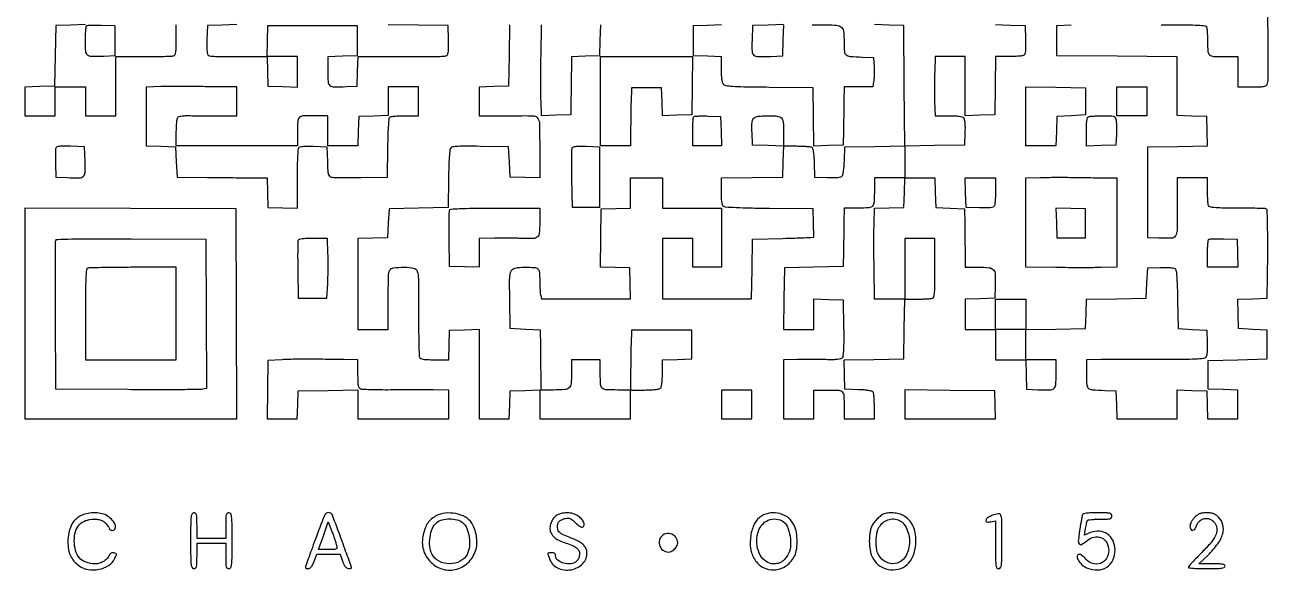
# Model space of a CAD drawing. Extents: x 156 to 936, y 95 to 969.
# Drawn here: x 156 to 936, y 95 to 437 of the extents above; entities that cross this region are included whole.
import ezdxf

# ---------------------------------------------------------------- set-up
doc = ezdxf.new("R2010")
doc.units = 0

msp = doc.modelspace()

# ---------------------------------------------------------------- linework, layer by layer
for points in [[(868.893011, 437, -0.001482), (884.897163, 436.952559, -0.01238), (892.135087, 436.730382, -0.020733), (896.2442, 436.33094, -0.273), (897.393011, 435.418213, -0.068141), (897.630995, 434.403342, -0.007433), (897.821697, 432.006528, -0.00899), (897.955608, 429.132076, -0.007144), (898, 426.025201, 0.018983), (898.224011, 420.126878, 0.20568), (899.30349, 418.061585, 0.161531), (901.679234, 417.158728, 0.01072), (909.081787, 417), (917, 417), (917, 407.5), (917, 398), (925.893011, 398, 0.00673), (930.571713, 398.062976, 0.034532), (933.154102, 398.311531, 0.06988), (934.653872, 398.782907, 0.192406), (935.393011, 399.581787, 0.091868), (936.015149, 402.939917, 0.00091), (935.969625, 427.492835, 0.000625), (935.846504, 452.495663, 0.140869)], [(193.952756, 437.074426), (184.726378, 436.787213), (175.5, 436.5), (175, 417.5), (174.5, 398.5), (165.25, 398.212474), (156, 397.924948), (156, 388.962474), (156, 380), (165.5, 380), (175, 380), (175, 389), (175, 398), (184.5, 398), (194, 398), (194, 389), (194, 380), (203.5, 380), (213, 380), (213, 398.5), (213, 417), (230.418213, 417, 0.003244), (237.207024, 417.044049, 0.00474), (243.184475, 417.178303, 0.002396), (248.244542, 417.364228, 0.081401), (249.418213, 417.606989, 0.196891), (250.222504, 418.364137, 0.067576), (250.691745, 419.926179, 0.033028), (250.938279, 422.632466, 0.006203), (251, 427.606989), (251, 437)], [(289.074046, 437.076031), (279.787023, 436.788016), (270.5, 436.5), (270.208654, 427.58457, 0.007957), (270.137437, 423.334218, 0.025673), (270.280025, 420.512687, 0.036716), (270.609942, 418.649184, 0.184206), (271.208654, 417.79792, 0.12225), (272.128592, 417.461883, 0.009454), (274.764417, 417.229267, 0.012489), (277.958602, 417.088187, 0.009201), (281.5, 417.085494, -0.002431), (285.577226, 417.137603, -0.001462), (290.415539, 417.161763, -0.001464), (295.226546, 417.157631, -0.002558), (299.212474, 417.122144), (307.924948, 417), (308.212474, 407.75), (308.5, 398.5), (317.75, 398.212474), (327, 397.924948), (327, 407.462474), (327, 417), (317.463788, 417), (307.927576, 417), (308.213788, 426.75), (308.5, 436.5), (336.5, 436.5), (364.5, 436.5), (364.5, 427), (364.5, 417.5), (355.25, 417.212474), (346, 416.924948), (346, 407.981526, 0.016964), (346.228106, 401.260327, 0.202443), (347.374694, 398.988149, 0.176255), (349.883746, 398.057899, 0.012303), (357.520917, 398.199088), (364.5, 398.5), (364.787526, 407.75), (365.075052, 417), (383.787526, 417.096907, -0.000798), (391.575098, 417.124814, -0.000757), (399.500086, 417.128575, -0.000751), (406.509826, 417.110769, -0.002671), (411, 417.068633, 0.009602), (414.349787, 417.083631, 0.01288), (417.382458, 417.233685, 0.010033), (419.883515, 417.472662, 0.118987), (420.791346, 417.806296, 0.185234), (421.390308, 418.653438, 0.036818), (421.720182, 420.513556, 0.025708), (421.862701, 423.332796, 0.007943), (421.791346, 427.58457), (421.5, 436.5), (402.75, 436.772065), (384, 437.044131)], [(460.043186, 437), (459.771593, 417.75), (459.5, 398.5), (450.25, 398.212474), (441, 397.924948), (441, 388.962474), (441, 380), (450.75, 379.892928, 0.002324), (455.008558, 379.865958, 0.001688), (459.748571, 379.873969, 0.001704), (464.247625, 379.912094, 0.003733), (467.691942, 379.978743, -0.021929), (475.432063, 379.846858, -0.254571), (477.91309, 378.293316, -0.124734), (478.878074, 374.732157, -0.004109), (479, 359.895087), (479, 340.924948), (469.75, 341.212474), (460.5, 341.5), (460, 351), (459.5, 360.5), (441.891118, 360.7725, 0.00323), (432.885318, 360.853686, 0.01496), (427.682029, 360.711279, 0.020568), (424.399188, 360.387173, 0.186761), (423.16491, 359.698704, 0.149275), (422.6562, 358.483181, 0.006986), (422.269223, 353.996015, 0.009743), (421.95971, 348.11394, 0.004454), (421.773792, 340.426204), (421.5, 322.5), (403, 322), (384.5, 321.5), (384, 312.5), (383.5, 303.5), (374.25, 303.212474), (365, 302.924948), (365, 274.462474), (365, 246), (374.5, 246), (384, 246), (384, 264.883369, -0.003705), (384.108468, 279.519955, -0.113853), (384.975276, 283.038388, -0.254948), (387.269577, 284.618987, -0.025401), (394.168213, 284.986345, -0.051236), (399.917683, 284.409624, -0.272192), (402.171747, 282.376682, -0.074436), (402.914813, 277.677481, -0.002057), (403, 256.974799, 0.002113), (403.043915, 246.584885, 0.00323), (403.178303, 237.574722, 0.001149), (403.362044, 229.814248, 0.085316), (403.606989, 228.581787, 0.192061), (404.344751, 227.783328, 0.070053), (405.839867, 227.311792, 0.03465), (408.412948, 227.063076, 0.006773), (413.069463, 227), (421.924948, 227), (422.212474, 236.25), (422.5, 245.5), (431.75, 245.787526), (441, 246.075052), (441, 218.037526), (441, 190), (450.461067, 190), (459.922134, 190), (460.211067, 198.75), (460.5, 207.5), (469.75, 207.787526), (479, 208.075052), (479, 199.037526), (479, 190), (507.5, 190), (536, 190), (536, 199), (536, 208), (544.8, 208, 0.010168), (548.57572, 208.076788, 0.019692), (551.584848, 208.318182, 0.020534), (553.838945, 208.683085, 0.147006), (554.8, 209.2, 0.144682), (555.310039, 210.138013, 0.021131), (555.677383, 212.298731, 0.02038), (555.921656, 215.152513, 0.011159), (556, 218.662474), (556, 226.924948), (565.25, 227.212474), (574.5, 227.5), (574.5, 236.5), (574.5, 245.5), (555.5, 245.5), (536.5, 245.5), (536.301866, 236.5, 0.001399), (536.222149, 232.351665, 0.000771), (536.146698, 227.279688, 0.000769), (536.086031, 222.136501, 0.001235), (536.051866, 217.75), (536, 208), (528.081787, 208, -0.01141), (520.599988, 208.170753, -0.175208), (518.252746, 209.14255, -0.195511), (517.199638, 211.349521, -0.014768), (517, 218.106989), (517, 227), (508, 227), (499, 227), (499, 218.535184, -0.022302), (498.709958, 212.035872, -0.186391), (497.432986, 209.4438, -0.169875), (494.680569, 208.254185, -0.017857), (487.565741, 208), (480, 208), (479.871699, 216.75, -0.000217), (479.813817, 220.818216, -0.000115), (479.745338, 225.867188, -0.000114), (479.677619, 231.034696, -0.000177), (479.621699, 235.5), (479.5, 245.5), (470, 246), (460.5, 246.5), (460.225925, 264.495812, -0.005376), (460.16348, 278.444368, -0.106123), (461.083549, 282.603122, -0.248185), (463.535724, 284.48698, -0.042158), (469.609342, 285, -0.014654), (475.638396, 284.823259, -0.168541), (477.797075, 283.929465, -0.192761), (478.789556, 281.943503, -0.020174), (479.013655, 276.643011, 0.007474), (479.062508, 273.745721, 0.008266), (479.197904, 270.946953, 0.007766), (479.38985, 268.564761, 0.041522), (479.621712, 267.282787), (480.216115, 265.065574), (508.143874, 265.065574), (536.071633, 265.065574), (535.785817, 274.782787), (535.5, 284.5), (526.276733, 284.787172), (517.053466, 285.074344), (517.276733, 303.287172), (517.5, 321.5), (526.75, 321.787526), (536, 322.075052), (536, 331.537526), (536, 341), (546, 341), (556, 341), (556, 331.5), (556, 322), (574.5, 322), (593, 322), (593, 303.5), (593, 285), (584, 285), (575, 285), (575, 294), (575, 303), (565.5, 303), (556, 303), (556, 284.032787), (556, 265.065574), (583.978055, 265.065574), (611.956111, 265.065574), (612.228055, 283.782787), (612.5, 302.5), (631.5, 303.055984, 0.000914), (638.805295, 303.283114, 0.001489), (645.003624, 303.50564, 0.000168), (650.533095, 303.722496, 0.138832), (650.788933, 303.805984, 0.248577), (650.901996, 304.016846, 0.001226), (650.908118, 306.51332, 0.005096), (650.878882, 309.38152, 0.003156), (650.788933, 312.75), (650.5, 321.5), (623.082731, 321.766376, -0.002616), (610.928802, 321.948047, -0.006881), (602.219686, 322.243741, -0.004022), (595.664635, 322.609532, -0.158542), (594.332731, 323.138821, -0.152867), (593.724045, 324.078729, -0.032855), (593.322966, 326.001784, -0.025205), (593.075101, 328.76288, -0.009783), (593, 332.600852), (593, 340.956814), (612.25, 341.228407), (631.5, 341.5), (631.786212, 351.25), (632.072424, 361), (640.286212, 360.984687, -0.008629), (643.520344, 360.92284, -0.011635), (646.442021, 360.748365, -0.008794), (648.856556, 360.504875, -0.112486), (649.707902, 360.201688, -0.195149), (650.24575, 359.447011, -0.020215), (650.673305, 357.262875, -0.020298), (651.008289, 354.292364, -0.009786), (651.207902, 350.467001), (651.5, 341.5), (659.596055, 341.212045, 0.009286), (663.457614, 341.146465, 0.027996), (666.085746, 341.297926, 0.040696), (667.859712, 341.648101, 0.151604), (668.802379, 342.261881, 0.125475), (669.25258, 343.210577, 0.012743), (669.672773, 345.688932, 0.015307), (670.01277, 348.715916, 0.011626), (670.206324, 352.049836), (670.5, 360.5), (689.25, 360.772065), (708, 361.044131), (708, 351.022065), (708, 341), (698.5, 341), (689, 341), (688.986345, 333.75, -0.010923), (688.798822, 325.848592, -0.167696), (687.807493, 323.351215, -0.201044), (685.553316, 322.223622, -0.016759), (678.883369, 322), (670, 322), (669.868029, 313.25, 0.000223), (669.808979, 309.215494, 0.000123), (669.740153, 304.279688, 0.000122), (669.67279, 299.272686, 0.000196), (669.618029, 295), (669.5, 285.5), (651, 285), (632.5, 284.5), (632.228407, 265.25), (631.956814, 246), (641.478407, 246), (651, 246), (651, 255.537526), (651, 265.075052), (660.25, 264.787526), (669.5, 264.5), (669.704207, 247.047285, -0.004072), (669.732562, 239.072233, -0.011427), (669.57935, 233.490421, -0.010575), (669.29418, 229.505692, -0.151169), (668.755782, 228.205735, -0.15143), (667.747872, 227.548987, -0.040587), (665.849979, 227.172581, -0.026691), (662.971303, 226.995931, -0.007881), (658.551575, 227.030594, 0.002881), (654.451836, 227.103752, 0.001735), (649.588588, 227.145636, 0.001737), (644.753975, 227.153703, 0.003038), (640.75, 227.122144), (632, 227), (632, 208.5), (632, 190), (641.5, 190), (651, 190), (651, 199), (651, 208), (659.893011, 208, -0.014293), (666.629342, 207.807402, -0.190034), (668.840438, 206.785965, -0.179949), (669.821795, 204.50542, -0.01257), (670, 197.418213), (670, 190), (679.5, 190), (689, 190), (688.984687, 197.75, 0.009121), (688.92289, 200.806269, 0.012155), (688.748704, 203.57771, 0.009471), (688.505156, 205.866303, 0.110752), (688.202843, 206.706033, 0.192561), (687.466763, 207.236162, 0.02067), (685.36687, 207.666992, 0.020911), (682.539342, 208.005667, 0.010674), (678.968156, 208.206033), (670.5, 208.5), (670.212768, 217.727798), (669.925536, 226.955596), (688.712768, 227.227798), (707.5, 227.5), (707.772065, 246.25), (708.044131, 265), (715.940278, 265, 0.007069), (719.079686, 265.044387, 0.00892), (721.981582, 265.178303, 0.007341), (724.400909, 265.368942, 0.068379), (725.418213, 265.606989, 0.24904), (726.288503, 266.606822, 0.036273), (726.72025, 269.359559, 0.018295), (726.948927, 274.276552, 0.002472), (727, 284.606989), (727, 303), (717.5, 303), (708, 303), (708, 284), (708, 265), (698.559426, 265), (689.118852, 265), (688.809426, 284.25, -0.002135), (688.71446, 292.295699, -0.001976), (688.684902, 300.551749, -0.001971), (688.716607, 307.901267, -0.006617), (688.820027, 312.713401), (689.140054, 321.926802), (698.320027, 322.213401), (707.5, 322.5), (707.787526, 331.75), (708.075052, 341), (717.5, 341), (726.924948, 341), (727.212474, 331.75), (727.5, 322.5), (736.5, 322), (745.5, 321.5), (745.643608, 312, -0.000218), (745.706331, 307.727313, -0.000136), (745.776284, 302.720312, -0.000137), (745.842549, 297.784503, -0.000248), (745.893608, 293.75), (746, 285), (754.464816, 285, -0.023977), (761.005828, 284.686158, -0.190869), (763.647246, 283.33413, -0.172387), (764.791948, 280.460565, -0.018844), (764.79184, 273.237562), (764.5, 265.5), (755.25, 265.212474), (746, 264.924948), (746, 255.462474), (746, 246), (755.5, 246), (765, 246), (765, 236.5), (765, 227), (774.462474, 227), (783.924948, 227), (784.212474, 217.75), (784.5, 208.5), (791.479083, 208.199088, 0.012322), (799.11956, 208.058134, 0.176722), (801.627338, 208.990719, 0.202101), (802.772817, 211.267676, 0.01682), (803, 218.019052), (803, 227), (793.5, 227), (784, 227), (784, 236.477935), (784, 245.955869), (802.75, 246.227935), (821.5, 246.5), (821.787236, 255.728072), (822.074471, 264.956143), (840.787236, 265.228072), (859.5, 265.5), (860, 275), (860.5, 284.5), (868.596055, 284.787955, -0.009179), (872.494152, 284.854987, -0.028683), (875.111774, 284.701645, -0.042759), (876.866854, 284.343442, -0.148905), (877.822264, 283.714159, -0.148709), (878.340851, 282.478879, -0.007389), (878.729656, 278.043584, -0.009943), (879.039496, 272.178124, -0.004405), (879.226208, 264.426204), (879.5, 246.5), (888.5, 246), (897.5, 245.5), (897.793771, 237.655204, -0.011666), (897.840989, 234.306649, -0.020648), (897.701518, 231.548333, -0.021985), (897.41328, 229.438495, -0.128954), (896.94471, 228.433379, -0.198575), (895.52489, 227.683305, -0.011671), (890.55552, 227.331736, -0.01008), (882.662456, 227.11755, -0.001873), (868.150939, 227.070752, 0.000154), (856.886448, 227.07314, 0.000167), (845.905276, 227.068415, 0.000157), (836.48406, 227.058264, 0.000803), (831.25, 227.042576), (822, 227), (822, 218.019052, 0.014075), (822.189349, 211.293814, 0.199016), (823.214245, 209.167746, 0.165509), (825.52461, 208.189146, 0.009074), (833.5, 207.754332), (840.5, 207.5), (840.788933, 198.75), (841.077866, 190), (860.038933, 190), (879, 190), (879, 199.037526), (879, 208.075052), (888.25, 207.787526), (897.5, 207.5), (897.788933, 198.75), (898.077866, 190), (907.538933, 190), (917, 190), (917, 198.962474), (917, 207.924948), (907.75, 208.212474), (898.5, 208.5), (898.5, 217.5), (898.5, 226.5), (917, 227), (935.5, 227.5), (935.5, 236.5), (935.5, 245.5), (926.5, 246), (917.5, 246.5), (917.212977, 255.711984), (916.925954, 264.923969), (926.212977, 265.211984), (935.5, 265.5), (935.730865, 293.202809, 0.002808), (935.761362, 304.421469, 0.005498), (935.637241, 313.355217, 0.001581), (935.428687, 320.788403, 0.25162), (935.026857, 321.483401, 0.12967), (934.262059, 321.71636, 0.001703), (929.241407, 321.888961, 0.004766), (923.399154, 322.014156, 0.003095), (916.644507, 322.052676, -0.002682), (906.945188, 322.099972, -0.018879), (902.229879, 322.32645, -0.03677), (899.570828, 322.753534, -0.247799), (898.598514, 323.603872, -0.068746), (898.363694, 324.610705, -0.007198), (898.175814, 327.031387, -0.008813), (898.043759, 329.935524, -0.006954), (898, 333.081787), (898, 341), (888.5, 341), (879, 341), (879, 322.519052, -0.004239), (878.877459, 308.063884, -0.13093), (877.902206, 304.637957, -0.25447), (875.427676, 303.172345, -0.019865), (867.479083, 303.199088), (860.5, 303.5), (860.5, 332), (860.5, 360.5), (879.287232, 360.772202), (898.074464, 361.044404), (897.787232, 370.272202), (897.5, 379.5), (888.25, 379.787526), (879, 380.075052), (879, 398.525501), (879, 416.97595), (841.25, 417.237975), (803.5, 417.5), (803.5, 427), (803.5, 436.5), (812.5, 437)], [(517.071906, 436.957066), (516.785953, 427.228533), (516.5, 417.5), (507.75, 417.211067), (499, 416.922134), (498.871699, 408.711067, 0.000316), (498.813846, 404.852427, 0.000158), (498.745338, 399.974501, 0.000157), (498.677636, 394.927258, 0.000232), (498.621699, 390.5), (498.5, 380.5), (489.32191, 380.213426), (480.143821, 379.926852), (479.82191, 389.213426, -0.006692), (479.718923, 394.055491, -0.00201), (479.69046, 401.426756, -0.002015), (479.725111, 409.698935, -0.002185), (479.826462, 417.75), (480.152925, 437)], [(650.001028, 437, -0.005464), (664.02149, 436.846786, -0.124845), (667.865737, 435.781785, -0.241273), (669.603433, 433.121581, -0.026291), (670, 425.584793, 0.020062), (670.223503, 420.016728, 0.212024), (671.284747, 418.06532, 0.147308), (673.64223, 417.171694, 0.008374), (681.5, 416.754332), (688.5, 416.5), (688.810818, 410.5, -0.011185), (688.885353, 407.964524, -0.009734), (688.852282, 405.307813, -0.009836), (688.728227, 402.905147, -0.028289), (688.515505, 401.25), (687.909374, 398), (678.954687, 398), (670, 398), (669.868029, 389.25, 0.000223), (669.808979, 385.215494, 0.000123), (669.740153, 380.279688, 0.000122), (669.67279, 375.272686, 0.000196), (669.618029, 371), (669.5, 361.5), (660.272703, 361.212775), (651.045405, 360.925549), (650.772703, 379.212775), (650.5, 397.5), (623, 397.757516, -0.001532), (607.047305, 397.955773, -0.012982), (599.880635, 398.253021, -0.024772), (595.835085, 398.728316, -0.193788), (594.25, 399.698646, -0.106357), (593.733388, 400.834872, -0.020841), (593.34439, 403.059114, -0.019893), (593.084893, 405.881577, -0.012976), (593, 409.152197), (593, 416.922134), (584.25, 417.211067), (575.5, 417.5), (575.5, 427), (575.5, 436.5), (584.25, 436.788933), (593, 437.077866)], [(632, 437.072424), (622.25, 436.786212), (612.5, 436.5), (612.21285, 427.278376, 0.016286), (612.222911, 420.291842, 0.210515), (613.328047, 417.998061, 0.177482), (615.864428, 417.056252, 0.011023), (624.011777, 417.201382), (631.5, 417.5), (631.786212, 427.25), (632.072424, 437)], [(765, 437.075052), (774.25, 436.787526), (783.5, 436.5), (783.791346, 427.58457, -0.007874), (783.863419, 423.325344, -0.025891), (783.721257, 420.518036, -0.03736), (783.391596, 418.675579, -0.190691), (782.791346, 417.849883, -0.110361), (781.894019, 417.526888, -0.009558), (779.462522, 417.266784, -0.012216), (776.517901, 417.080963, -0.009183), (773.272559, 417.015313), (765.045117, 417), (764.772559, 398.75), (764.5, 380.5), (755.25, 380.212474), (746, 379.924948), (746, 398.462474), (746, 417), (736.56862, 417), (727.13724, 417), (726.81862, 407.47907, 0.004923), (726.717165, 403.182307, 0.00302), (726.678055, 398.117311, 0.003028), (726.699986, 393.103778, 0.005395), (726.787526, 388.97907), (727.075052, 380), (735.415081, 380, -0.009472), (739.359698, 379.925268, -0.027224), (742.085306, 379.672919, -0.038548), (743.94081, 379.250556, -0.14531), (744.921326, 378.594796, -0.126804), (745.405224, 377.568167, -0.023545), (745.701133, 375.485252, -0.021342), (745.842502, 372.735348, -0.01153), (745.793771, 369.344796), (745.5, 361.5), (726.762047, 361.227979), (708.024093, 360.955958), (707.762047, 398.727979), (707.5, 436.5), (698.25, 436.787526), (689, 437.075052)]]:
    msp.add_lwpolyline(points, format="xyb")
for points in [[(212.5, 427), (212.5, 417.5), (205.520917, 417.199088, -0.012237), (197.895358, 417.057107, -0.174635), (195.381795, 417.979302, -0.203616), (194.231347, 420.234987, -0.017475), (194, 426.852385, -0.007432), (194.050965, 430.280791, -0.010993), (194.206402, 433.283873, -0.006419), (194.422822, 435.778593, -0.173208), (194.702644, 436.369311, -0.179987), (195.290922, 436.638564, -0.007016), (197.709672, 436.781547, -0.011703), (200.626528, 436.84459, -0.007913), (203.952644, 436.785977), (212.5, 436.5)], [(574.732973, 398.75), (574.5, 380.5), (565.289473, 380.212997), (556.078945, 379.925993), (555.789473, 388.712997), (555.5, 397.5), (546, 397.5), (536.5, 397.5), (536.301866, 388.5, 0.00132), (536.222157, 384.385751, 0.000758), (536.146698, 379.426562, 0.000758), (536.08599, 374.443617, 0.001265), (536.051866, 370.25), (536, 361), (526.564568, 361), (517.129135, 361), (517.114763, 389), (517.10039, 417), (546.033168, 417), (574.965946, 417)], [(241.25, 398.212474), (232, 397.924948), (232, 379.5), (232, 361.075052), (241.25, 360.787526), (250.5, 360.5), (251, 351), (251.5, 341.5), (270.5, 341.293811, 0.000259), (278.449913, 341.211661, 0.000238), (286.624914, 341.135321, 0.000238), (293.914543, 341.074194, 0.000788), (298.712474, 341.043811), (307.924948, 341), (308.212474, 331.75), (308.5, 322.5), (317.75, 322.212474), (327, 321.924948), (327.015313, 340.212474, -0.004178), (327.080608, 347.314199, -0.006275), (327.267102, 353.507887, -0.002851), (327.521415, 358.763217, -0.128519), (327.850966, 359.793098, -0.187221), (328.659703, 360.389362, -0.039341), (330.4185, 360.721251, -0.027159), (333.085459, 360.864234, -0.008519), (337.085653, 360.793098), (345.5, 360.5), (345.787398, 351.259666, 0.004865), (346.017211, 345.63315, 0.050052), (346.365717, 343.336128, 0.141271), (347.057536, 342.158833, 0.13209), (348.287398, 341.493052, 0.052163), (349.812495, 341.294773, 0.002795), (354.696923, 341.199684, 0.004352), (360.518326, 341.169576, 0.003156), (367, 341.233386), (383.5, 341.5), (383.773353, 359.955416, -0.003561), (383.964479, 368.668275, -0.012194), (384.267063, 374.324934, -0.01105), (384.657029, 378.214502, -0.224357), (385.273353, 379.190103, -0.112125), (386.13586, 379.497773, -0.008919), (388.56311, 379.744962, -0.011731), (391.500649, 379.921988, -0.008719), (394.75, 379.984687), (403, 380), (403, 389), (403, 398), (393.5, 398), (384, 398), (384, 389.037526), (384, 380.075052), (374.75, 379.787526), (365.5, 379.5), (365.212474, 370.25), (364.924948, 361), (355.462474, 361), (346, 361), (346, 370.5), (346, 380), (337.106989, 380, 0.014768), (330.349521, 379.800362, 0.195511), (328.14255, 378.747254, 0.175208), (327.170753, 376.400012, 0.01141), (327, 368.918213), (327, 361), (289, 361), (251, 361), (251.015313, 369.25, -0.009665), (251.084374, 372.509357, -0.012708), (251.280368, 375.477874, -0.010213), (251.55538, 377.928183, -0.108551), (251.896124, 378.866166, -0.184333), (252.771148, 379.519725, -0.042456), (254.611371, 379.877611, -0.026789), (257.502486, 380.032888, -0.007081), (262.130811, 379.967769, 0.003372), (266.353091, 379.877032, 0.002083), (271.318113, 379.824514, 0.002089), (276.224355, 379.813556, 0.003753), (280.25, 379.851604), (289, 380), (289, 389), (289, 398), (279.75, 398.063793, -0.000981), (275.487862, 398.101549, -0.000542), (270.279688, 398.163546, -0.00054), (265.000323, 398.237811, -0.000868), (260.5, 398.313793, 0.003681), (255.999661, 398.364454, 0.002289), (250.720313, 398.360841, 0.002297), (245.51219, 398.309506, 0.004156)], [(592.787526, 370.25), (593.075052, 361), (584.037526, 361), (575, 361), (575, 369.833333, -0.007429), (575.05105, 373.269125, -0.010988), (575.206746, 376.278621, -0.006414), (575.423524, 378.778731, -0.173222), (575.703816, 379.370483, -0.17855), (576.286747, 379.639255, -0.007766), (578.564452, 379.783202, -0.012381), (581.319749, 379.846095, -0.008434), (584.453816, 379.787149), (592.5, 379.5)], [(630.065741, 378.964816, -0.125411), (631.084726, 378.032679, -0.095348), (631.662674, 376.627623, -0.043381), (631.935908, 374.228708, -0.006676), (632, 369.428604), (632, 360.927576), (622.25, 361.213788), (612.5, 361.5), (612.203802, 369.479635, -0.007825), (612.110962, 373.806547, -0.040111), (612.2893, 376.199929, -0.077992), (612.768477, 377.694669, -0.118939), (613.644932, 378.729635, -0.135419), (616.140421, 379.675133, -0.019665), (621.616245, 379.969167, -0.02115), (627.117515, 379.815245, -0.105674)], [(840.53186, 377.729083, -0.045288), (840.735265, 376.430652, -0.00895), (840.846004, 374.075142, -0.009416), (840.874264, 371.317546, -0.008627), (840.800912, 368.479083), (840.5, 361.5), (831.25, 361.212474), (822, 360.924948), (822, 369.879141, -0.008218), (822.067796, 374.003783, -0.024636), (822.298982, 376.81226, -0.03192), (822.667953, 378.678292, -0.236317), (823.25, 379.337719, -0.074014), (824.092527, 379.540125, -0.005787), (826.403778, 379.717133, -0.007788), (829.178766, 379.854012, -0.005875), (832.230948, 379.921053, -0.005916), (836.965769, 379.913377, -0.061256), (838.894657, 379.649787, -0.161436), (839.909883, 378.987135, -0.107031)], [(175.440516, 359.705582, 0.079567), (175.246163, 358.782919, 0.006236), (175.154586, 356.263749, 0.008368), (175.133034, 353.240092, 0.006302), (175.206869, 349.916411), (175.5, 341.5), (182.479083, 341.199088, 0.012183), (190.224292, 341.054051, 0.182581), (192.703073, 342.006436, 0.205359), (193.781971, 344.311888, 0.015937), (193.78715, 351.278376), (193.5, 360.5), (184.733647, 360.789171, 0.007134), (180.346429, 360.871248, 0.030138), (177.721288, 360.72456, 0.052692), (176.127629, 360.365906, 0.223026)], [(516.5, 341.5), (516.5, 322.5), (508, 322.5), (499.5, 322.5), (499.226045, 340.466382, -0.002742), (499.157881, 347.447246, -0.004106), (499.181844, 353.544156, -0.001761), (499.263366, 358.748422, -0.087024), (499.460277, 359.757079, -0.226153), (500.117191, 360.3809, -0.049409), (501.68294, 360.724466, -0.030143), (504.201752, 360.868184, -0.007971), (508.234232, 360.790697), (516.5, 360.5)], [(764.984687, 332.75, -0.00917), (764.918959, 329.495888, -0.012203), (764.732898, 326.54359, -0.00954), (764.472467, 324.105717, -0.110402), (764.149034, 323.206902, -0.187221), (763.340297, 322.610638, -0.039341), (761.5815, 322.278749, -0.027159), (758.914541, 322.135766, -0.008519), (754.914347, 322.206902), (746.5, 322.5), (746.212474, 331.75), (745.924948, 341), (755.462474, 341), (765, 341)], [(831.75, 341.063793), (841, 341), (841, 313.036212), (841, 285.072424), (831.25, 284.786212, -0.005573), (826.247186, 284.695144, -0.001813), (818.85625, 284.669796, -0.001807), (810.643566, 284.70109, -0.002035), (802.75, 284.791817), (784, 285.083634), (784, 313.004291), (784, 340.924948), (793.25, 341.212474, -0.004156), (797.51219, 341.309506, -0.002297), (802.720312, 341.360841, -0.002289), (807.999661, 341.364454, -0.003681), (812.5, 341.313793, 0.000868), (817.000323, 341.237811, 0.00054), (822.279688, 341.163546, 0.000542), (827.487862, 341.101549, 0.000981)], [(479, 313.067388, -0.017252), (478.767161, 306.321358, -0.197007), (477.613758, 303.981812, -0.177501), (475.089229, 302.995696, -0.013527), (467.653229, 303.040356, 0.004684), (464.224061, 303.121605, 0.002129), (459.737199, 303.166754, 0.002108), (455.005784, 303.174266, 0.002893), (450.75, 303.138457), (441, 303), (441, 293.962474), (441, 284.924948), (431.75, 285.212474), (422.5, 285.5), (422.267123, 302.5, -0.00257), (422.210592, 309.10516, -0.003849), (422.235279, 314.873438, -0.001636), (422.310426, 319.800433, -0.082207), (422.485738, 320.75, -0.296267), (423.37116, 321.420489, -0.007053), (428.788026, 321.734825, -0.009009), (436.92212, 321.945059, -0.001956), (450.968615, 322), (479, 322)], [(269.759875, 255.77153), (270.019749, 209.043061), (267.759875, 208.494001, -0.057675), (266.004934, 208.276836, -0.000538), (252.945088, 208.187752, -0.00181), (237.910959, 208.155786, -0.001169), (220.5, 208.222471), (175.5, 208.5), (175.239372, 254.5, -0.000997), (175.174287, 272.225103, -0.001596), (175.197198, 287.357597, -0.000282), (175.267665, 300.72814, -0.090314), (175.461789, 301.759906, -0.301449), (176.45055, 302.464468, -0.003096), (185.402033, 302.70934, -0.005599), (198.68089, 302.841585, -0.001079), (222.722417, 302.759906), (269.5, 302.5)], [(327.444079, 301.714868, 0.087149), (327.253208, 300.73586, 0.001758), (327.176436, 295.676938, 0.004104), (327.155987, 289.750713, 0.00274), (327.225464, 282.964868), (327.5, 265.5), (336.5, 265.5), (345.5, 265.5), (346, 274.738792, 0.007047), (346.168963, 278.963403, 0.004052), (346.25953, 284.057606, 0.004047), (346.267616, 289.177743, 0.006743), (346.18138, 293.488792), (345.86276, 303), (336.899995, 303, 0.007958), (332.692751, 302.933031, 0.025818), (329.911745, 302.700398, 0.035931), (328.106256, 302.321398, 0.235633)], [(916.788933, 293.75), (917.077866, 285), (907.538933, 285), (898, 285), (898, 293.333333, -0.007858), (898.050989, 296.577357, -0.011543), (898.206402, 299.425152, -0.007024), (898.423222, 301.784227, -0.17158), (898.702644, 302.369311, -0.179987), (899.290922, 302.638564, -0.007016), (901.709672, 302.781547, -0.011703), (904.626528, 302.84459, -0.007913), (907.952644, 302.785977), (916.5, 302.5)], [(195.25, 284.337719, 0.286605), (194.579791, 283.416621, 0.006896), (194.265434, 277.906228, 0.008864), (194.055066, 269.647433, 0.001935), (194, 255.416667), (194, 227), (222.5, 227), (251, 227), (251, 256), (251, 285), (223.75, 284.921053, 0.001717), (213.21496, 284.854351, 0.002675), (204.1375, 284.717133, 0.000767), (196.247198, 284.543529, 0.090243)], [(317.5, 227), (308.5, 226.5), (308.227441, 208.25), (307.954883, 190), (317.438508, 190), (326.922134, 190), (327.211067, 198.75), (327.5, 207.5), (346.25, 207.772065), (365, 208.044131), (365, 199.022065), (365, 190), (393.5, 190), (422, 190), (422, 199), (422, 208), (412.25, 208.042423, 0.00107), (407.344192, 208.05327, 0.000383), (400.350908, 208.048407, 0.00038), (392.682562, 208.031367, 0.00045), (385.433941, 208.003223, -0.003566), (378.772906, 208.018875, -0.005155), (372.886379, 208.135395, -0.002773), (367.91898, 208.312544, -0.081483), (366.683941, 208.567789, -0.177912), (365.818898, 209.324269, -0.081525), (365.315505, 210.759109, -0.037301), (365.061714, 213.284464, -0.006398), (365, 218.106989), (365, 227), (356.25, 227.077884, -0.000678), (352.148451, 227.119951, -0.000344), (346.985937, 227.183448, -0.000341), (341.657714, 227.256284, -0.00051), (337, 227.327884, 0.005011), (332.324608, 227.357661, 0.00329), (326.940625, 227.302566, 0.00331), (321.698939, 227.179719, 0.006362)], [(190.984398, 129.145899, 0.079488), (187.536396, 126.537469, 0.077295), (185.035135, 122.960376, 0.068391), (183.527872, 118.402374, 0.045107), (183.01645, 112.897883, 0.040917), (183.406396, 107.990682, 0.069564), (184.620904, 104.064365, 0.073228), (186.810859, 100.758598, 0.050565), (190.135764, 97.731987, 0.122048), (195.667701, 95.428706, 0.086935), (202.407211, 95.575631, 0.089483), (208.519698, 97.972644, 0.142243), (212.265495, 102.108124, 0.008203), (213.294672, 104.311374, 0.14085), (213.4053, 105.092273, 0.288522), (213.024874, 105.543093, 0.0374), (211.741787, 105.84803, 0.057981), (210.877468, 105.884987, 0.068622), (210.07825, 105.714532, 0.080507), (209.462938, 105.372107, 0.146166), (209.134949, 104.904848, -0.096584), (207.841797, 102.616272, -0.072695), (205.661293, 100.708572, -0.06955), (202.920776, 99.435905, -0.074105), (199.995795, 99, -0.085363), (194.42515, 99.95804, -0.125661), (190.320959, 102.709827, -0.116407), (187.83726, 107.273832, -0.06675), (187, 113.517541, -0.068836), (187.798045, 119.286824, -0.116361), (190.154386, 123.533337, -0.124121), (194.032745, 126.105189, -0.084846), (199.267961, 127, -0.02352), (201.7918, 126.881215, -0.057874), (203.604148, 126.495535, -0.068814), (205.087316, 125.75569, -0.046352), (206.545455, 124.545455, -0.01959), (207.485184, 123.529054, -0.023867), (208.278977, 122.50483, -0.023416), (208.853657, 121.59785, -0.130216), (209, 121.045455, 0.184164), (209.152159, 120.646358, 0.090405), (209.5875, 120.307102, 0.070274), (210.234692, 120.077185, 0.0503), (211, 120, 0.318476), (212.655184, 121.173275, 0.186315), (212.576704, 123.713207, 0.094847), (210.379175, 127.006501, 0.079164), (206.988956, 129.505711, 0.080265), (203.519175, 130.644259, 0.044868), (199.074708, 130.943372, 0.044578), (194.589619, 130.440864, 0.072209)], [(260, 113.5, 0.001825), (260.040662, 102.362042, 0.026629), (260.278571, 98.4375, 0.103099), (260.868713, 96.652291, 0.267644), (262, 96, 0.157888), (263.078201, 96.349175, 0.176663), (263.6875, 97.25, 0.055952), (263.948615, 99.198839, 0.005351), (264, 104), (264, 112), (273, 112), (282, 112), (282, 104, 0.005351), (282.051385, 99.198839, 0.055952), (282.3125, 97.25, 0.176663), (282.921799, 96.349175, 0.157888), (284, 96, 0.267644), (285.131287, 96.652291, 0.103099), (285.721429, 98.4375, 0.026629), (285.959338, 102.362042, 0.001825), (286, 113.5, 0.001825), (285.959338, 124.637958, 0.026629), (285.721429, 128.5625, 0.103099), (285.131287, 130.347709, 0.267644), (284, 131, 0.157888), (282.921799, 130.650825, 0.176663), (282.3125, 129.75, 0.055952), (282.051385, 127.801161, 0.005351), (282, 123), (282, 115), (273, 115), (264, 115), (264, 123, 0.005351), (263.948615, 127.801161, 0.055952), (263.6875, 129.75, 0.176663), (263.078201, 130.650825, 0.157888), (262, 131, 0.267644), (260.868713, 130.347709, 0.103099), (260.278571, 128.5625, 0.026629), (260.040662, 124.637958, 0.001825)], [(338.167252, 114.139469, 0.001144), (335.80314, 107.630131, 0.001816), (333.81163, 102.043875, 0.000385), (332.082913, 97.126449, 0.084522), (332, 96.639469, 0.250558), (332.131303, 96.393897, 0.064671), (332.547592, 96.187844, 0.050099), (333.150056, 96.046563, 0.032569), (333.864142, 96, 0.144628), (334.803813, 96.277612, 0.081146), (335.693217, 97.083972, 0.054736), (336.562724, 98.461561, 0.022219), (337.44685, 100.5), (339.165416, 105), (346.499374, 105), (353.833333, 105), (355.244995, 100.75, 0.024606), (356.039327, 98.701373, 0.06578), (356.856835, 97.369373, 0.092414), (357.802744, 96.565085, 0.09408), (358.969084, 96.162004, 0.032816), (359.995395, 96.08021, 0.12795), (360.608674, 96.230679, 0.23242), (360.869013, 96.596157, 0.124053), (360.821011, 97.162004, 0.003597), (360.476394, 98.140363, 0.000079), (358.76749, 102.880401, 0.00018), (356.764868, 108.426152, 0.000121), (354.476964, 114.75, 0.006466), (348.915261, 129.511845, 0.31894), (346.43588, 131.136493, 0.298135), (343.943713, 129.368924, 0.005934)], [(351.578183, 110.544517, -0.056007), (351.784092, 109.017187, -0.294726), (351.361739, 108.330024, -0.10629), (350.168362, 108.044707, -0.005723), (346.262723, 108), (340.308629, 108), (343.337099, 116.659872), (346.36557, 125.319743), (348.65256, 119.204388, -0.004), (349.574947, 116.676491, -0.004018), (350.455345, 114.137967, -0.003926), (351.187798, 111.912421, -0.016049)], [(413.899668, 129.008698, 0.053838), (410.965233, 127.02779, 0.067628), (408.768707, 124.594897, 0.060371), (407.131587, 121.440569, 0.033036), (405.875362, 117.262826, 0.0588), (405.351247, 112.454909, 0.068037), (406.015275, 107.899454, 0.067947), (407.878839, 103.684546, 0.058421), (410.885616, 99.87909, 0.134716), (418.437637, 95.579342, 0.135332), (427.112262, 95.746526, 0.131623), (434.652049, 100.369627, 0.124406), (439.067909, 108.23687, 0.063306), (439.608886, 112.146632, 0.043836), (439.267023, 116.602871, 0.043638), (438.14826, 120.958814, 0.060427), (436.361895, 124.570431, 0.121869), (432.356574, 128.288445, 0.077806), (426.358991, 130.480282, 0.07492), (419.732938, 130.782069, 0.095834)], [(430.594285, 124.92175, -0.121975), (433.281328, 121.277299, -0.062281), (434.797185, 115.760872, -0.060837), (434.928855, 109.843049, -0.094775), (433.483073, 104.967267, -0.156712), (429.115922, 100.624035, -0.118489), (422.5, 99.033877, -0.118489), (415.884078, 100.624035, -0.156712), (411.516927, 104.967267, -0.094744), (410.067252, 109.855085, -0.061241), (410.202977, 115.773351, -0.062696), (411.732705, 121.290225, -0.121177), (414.440227, 124.950393, -0.115607), (417.79599, 126.623594, -0.058595), (422.511506, 127.169633, -0.058565), (427.229578, 126.606619, -0.114739)], [(489.831022, 129.470477, 0.106943), (487.680903, 127.620201, 0.073089), (486.127153, 124.784287, 0.073104), (485.455261, 121.621887, 0.107087), (485.87879, 118.818806, 0.085593), (487.091811, 116.767792, 0.063124), (489.044071, 114.985723, 0.050294), (491.812534, 113.425254, 0.026733), (495.5, 112.040175, -0.022969), (499.608477, 110.532125, -0.071305), (502.133899, 109.018009, -0.110189), (503.509709, 107.277308, -0.112813), (504, 105.131935, -0.055798), (503.865454, 103.930045, -0.041231), (503.462807, 102.652773, -0.042009), (502.871806, 101.494372, -0.069989), (502.171259, 100.654988, -0.156359), (498.718061, 99.090637, -0.092235), (494.158789, 99.404793, -0.102027), (490.368487, 101.264296, -0.231864), (489, 104.056704, 0.080845), (488.853765, 104.955208, 0.147905), (488.428381, 105.55567, 0.120811), (487.670305, 105.89448, 0.044991), (486.5, 106, 0.030102), (484.690886, 105.890984, 0.31686), (484.170251, 105.421222, 0.149047), (484.239111, 104.478309, 0.006741), (485.464011, 101.431892, 0.206619), (491.041734, 96.0502, 0.151186), (499.734896, 95.528769, 0.162444), (506.783833, 99.970355, 0.229576), (508.484618, 107.070032, 0.083691), (507.465522, 109.598021, 0.088968), (505.690109, 111.591272, 0.056242), (502.668143, 113.457813, 0.01484), (497.453143, 115.73223, -0.009213), (493.385239, 117.452145, -0.06544), (491.562394, 118.567549, -0.125999), (490.64602, 119.797564, -0.073129), (490.198935, 121.596259, -0.069542), (490.291134, 123.830877, -0.131727), (491.05655, 125.448133, -0.11267), (492.62936, 126.625065, -0.043055), (495.230426, 127.521697, -0.060182), (496.757056, 127.714589, -0.10018), (498.024411, 127.465292, -0.075409), (499.330187, 126.674645, -0.022607), (501.051755, 125.102091, 0.021056), (502.343776, 123.914535, 0.025067), (503.660636, 122.911239, 0.025062), (504.835457, 122.18961, 0.125837), (505.576923, 122, 0.277599), (506.699217, 122.67512, 0.187168), (506.879479, 124.200621, 0.096231), (505.854673, 126.353349, 0.058846), (503.923275, 128.411106, 0.087813), (500.904061, 130.157195, 0.068638), (497.195679, 130.955727, 0.067114), (493.324839, 130.727105, 0.076269)], [(618.181971, 128.96959, 0.138767), (613.814764, 124.258318, 0.079167), (611.401433, 116.820239, 0.075571), (611.361403, 108.616228, 0.102254), (613.895595, 101.66893, 0.132866), (619.172253, 96.723189, 0.137643), (626.14943, 95.197455, 0.131006), (633.165761, 97.513327, 0.115295), (638.5, 103.10453, 0.089944), (640.01082, 107.206444, 0.041987), (640.519302, 112.868029, 0.041741), (640.067401, 118.66578, 0.07356), (638.613683, 123.234237, 0.109753), (635.00319, 127.758287, 0.101582), (629.719202, 130.483284, 0.100595), (623.744252, 130.921137, 0.105424)], [(631.055391, 125.970356, -0.166941), (634.231893, 122.550816, -0.065158), (636.08549, 116.284583, -0.063569), (636.293303, 109.474502, -0.120733), (634.491806, 104.328838, -0.033015), (632.522257, 101.700426, -0.079979), (630.675451, 100.138241, -0.087781), (628.542701, 99.317477, -0.046001), (625.704545, 99.031803, -0.150199), (621.067431, 100.414522, -0.116137), (617.447818, 104.28749, -0.095706), (615.464637, 110.086328, -0.07201), (615.498936, 116.841474, -0.103459), (617.443919, 122.087628, -0.120301), (621.254856, 125.783901, -0.128688), (626.127473, 127.157151, -0.128229)], [(695, 130.293772, 0.076067), (693.087075, 129.242999, 0.032325), (690.880512, 127.312465, 0.031852), (688.82153, 124.982384, 0.045131), (687.329611, 122.653901, 0.058543), (686.746312, 121.116717, 0.020527), (686.265429, 118.800102, 0.019742), (685.933766, 116.142269, 0.019727), (685.812664, 113.465866, 0.059891), (686.641283, 106.220524, 0.100391), (689.207019, 100.67913, 0.114368), (693.441847, 97.04421, 0.095299), (699.135764, 95.335487, 0.113244), (705.51149, 96.130194, 0.126256), (710.61371, 99.626187, 0.10967), (713.884802, 105.607784, 0.070672), (714.998446, 113.46189, 0.041319), (714.580196, 118.498758, 0.064793), (713.319172, 122.651013, 0.07213), (711.166988, 126.021616, 0.067495), (708.102117, 128.730067, 0.071738), (705.275861, 130.080428, 0.045959), (701.712854, 130.842235, 0.045947), (698.069193, 130.940475, 0.071519)], [(706.759074, 124.75, -0.085002), (709.368258, 120.794845, -0.0666), (710.793891, 115.84745, -0.06477), (710.890153, 110.557266, -0.071274), (709.605633, 105.598574, -0.136548), (705.802171, 100.770011, -0.164414), (700.321063, 99.036776, -0.161085), (694.82786, 100.974165, -0.130637), (691.015001, 105.963785, -0.05281), (690.536009, 107.585614, -0.022749), (690.229554, 109.822322, -0.021215), (690.106362, 112.373544, -0.019511), (690.193525, 114.998696, -0.017974), (690.54529, 118.238524, -0.052046), (691.09845, 120.42224, -0.063892), (692.015679, 122.185354, -0.039187), (693.500975, 124.001017, -0.094023), (696.603499, 126.212748, -0.094124), (700.299328, 127.133366, -0.099561), (703.903375, 126.617994, -0.119955)], [(762.75, 129.267125, 0.048904), (759.98095, 127.800591, 0.201885), (758.952498, 126.256542, 0.427011), (759.640291, 125.288972, 0.08598), (762, 125.35), (765, 125.95), (765, 110.975, 0.002226), (765.042092, 101.522498, 0.030976), (765.283389, 98.121875, 0.119775), (765.882503, 96.582632, 0.245034), (767, 96, 0.267644), (768.131287, 96.652291, 0.103099), (768.721429, 98.4375, 0.026629), (768.959338, 102.362042, 0.001825), (769, 113.5, 0.002775), (768.927747, 126.518326, 0.09183), (768.325901, 129.577615, 0.361326), (766.716261, 130.456849, 0.048993)], [(819.540405, 129.75, 0.027895), (819.333104, 128.943602, 0.00262), (818.945309, 126.933751, 0.003354), (818.511239, 124.530024, 0.002632), (818.07179, 121.918087, 0.00889), (816.947579, 114.145515, 0.146053), (817.372139, 111.58304, 0.435777), (818.830709, 111.140431, 0.043077), (822.182369, 113.5, -0.117579), (826.830074, 115.834177, -0.163818), (831.429119, 115.403322, -0.167238), (834.765995, 112.29737, -0.12307), (836, 107.359863, -0.141572), (834.568386, 102.405075, -0.164126), (830.775551, 99.319759, -0.165562), (825.915644, 99.17686, -0.14412), (821.653454, 102, 0.027955), (820.572119, 103.148234, 0.031639), (819.411054, 104.11875, 0.033337), (818.33371, 104.803733, 0.125575), (817.56456, 105, 0.373678), (816.268623, 103.874286, 0.168993), (816.737631, 101.493035, 0.081896), (819.240229, 98.477559, 0.079887), (822.598574, 96.394367, 0.104575), (829.070033, 95.167312, 0.139715), (834.75579, 96.917656, 0.141627), (838.612738, 101.376538, 0.108609), (839.996262, 107.70034, 0.108815), (838.729728, 113.424283, 0.130519), (835.210984, 117.65218, 0.134826), (830.155935, 119.49215, 0.119774), (824.616626, 118.613176), (820.829403, 117.030774), (821.530055, 121.265387, -0.006764), (821.830798, 122.941868, -0.008658), (822.155216, 124.476395, -0.006948), (822.465836, 125.748145, -0.070298), (822.67437, 126.25, -0.230519), (823.126012, 126.548159, -0.008883), (825.173496, 126.779687, -0.014293), (827.675334, 126.945682, -0.009417), (830.559017, 127, 0.005982), (834.988146, 127.052988, 0.059733), (836.819877, 127.317195, 0.180779), (837.671938, 127.925839, 0.149302), (838, 129, 0.173184), (837.612645, 130.084792, 0.168295), (836.621077, 130.694638, 0.050061), (834.456692, 130.950997, 0.004464), (828.968615, 131, 0.007918), (824.77683, 130.933619, 0.025041), (821.979036, 130.704414, 0.033463), (820.151921, 130.336485, 0.254752)], [(889.923077, 128.076923, 0.03585), (888.75283, 126.725653, 0.038408), (887.817164, 125.250616, 0.041776), (887.200166, 123.811386, 0.080548), (887, 122.576923, 0.113507), (887.437501, 120.674556, 0.308887), (888.577869, 120.022348, 0.2155), (890.001213, 120.807641, 0.076824), (891.116924, 122.905564, -0.136843), (893.330085, 126.089546, -0.153874), (896.774463, 127.489384, -0.154322), (900.391358, 126.659432, -0.137764), (903.068619, 123.871785, -0.130815), (903.885847, 120.400961, -0.106784), (902.969634, 116.683891, -0.063965), (900.018614, 112.201112, -0.018866), (894.414533, 106.15739, 0.004837), (891.189515, 102.869358, 0.007461), (888.471769, 99.958644, 0.00308), (886.213584, 97.435535, 0.182974), (886, 96.871429, 0.385925), (886.317195, 96.521681, 0.005477), (889.378125, 96.255982, 0.011803), (893.090552, 96.062664, 0.007105), (897.5, 96, 0.004301), (903.719975, 96.053509, 0.028132), (906.833333, 96.282609, 0.065619), (908.479566, 96.72187, 0.303591), (909, 97.5, 0.261398), (908.579855, 98.248736, 0.091921), (907.387223, 98.704138, 0.038593), (905.11707, 98.94174, 0.006784), (900.823336, 99), (892.646672, 99), (898.325875, 104.544814, 0.040345), (904.424683, 111.544564, 0.089411), (907.54193, 117.872386, 0.127943), (907.679407, 123.397004, 0.139844), (905.076923, 128.076923, 0.03374), (903.362387, 129.574462, 0.070691), (901.819869, 130.43595, 0.065954), (900.029621, 130.867376, 0.026196), (897.5, 131, 0.026196), (894.970379, 130.867376, 0.065954), (893.180131, 130.43595, 0.070691), (891.637613, 129.574462, 0.03374)], [(555.571429, 116.428571, 0.178579), (553.971415, 112.957851, 0.16052), (554.915411, 109.096837, 0.169265), (557.911233, 106.687436, 0.194785), (561.555692, 106.843421, 0.054415), (562.58538, 107.455409, 0.035121), (563.63388, 108.36612, 0.035121), (564.544591, 109.41462, 0.054415), (565.156579, 110.444308, 0.194785), (565.312564, 114.088767, 0.169265), (562.903163, 117.084589, 0.16052), (559.042149, 118.028585, 0.178579)]]:
    msp.add_lwpolyline(points, format="xyb", close=True)
for points in [[(821.5, 389), (821.5, 380.5), (812.5, 380), (803.5, 379.5), (803.212474, 370.25), (802.924948, 361), (793.462474, 361), (784, 361), (784, 379.522065), (784, 398.044131), (802.75, 397.772065), (821.5, 397.5)], [(860, 389), (860, 380), (850.5, 380), (841, 380), (841, 389), (841, 398), (850.5, 398), (860, 398)], [(156, 256.007138), (156, 190), (222.50719, 190), (289.014379, 190), (288.75719, 255.75), (288.5, 321.5), (222.25, 321.757138), (156, 322.014276)], [(803.211971, 312.788029), (803.5, 303.5), (812.5, 303.5), (821.5, 303.5), (821.5, 312.5), (821.5, 321.5), (812.211971, 321.788029), (802.923942, 322.076058)], [(784, 255.5), (784, 246), (774.5, 246), (765, 246), (765, 255.5), (765, 265), (774.5, 265), (784, 265)], [(593, 199), (593, 190), (602.5, 190), (612, 190), (612, 199), (612, 208), (602.5, 208), (593, 208)], [(708, 199.015573), (708, 190), (736.538933, 190), (765.077866, 190), (764.788933, 198.75), (764.5, 207.5), (736.25, 207.765573), (708, 208.031147)]]:
    msp.add_lwpolyline(points, close=True)

doc.saveas('drawing.dxf')
